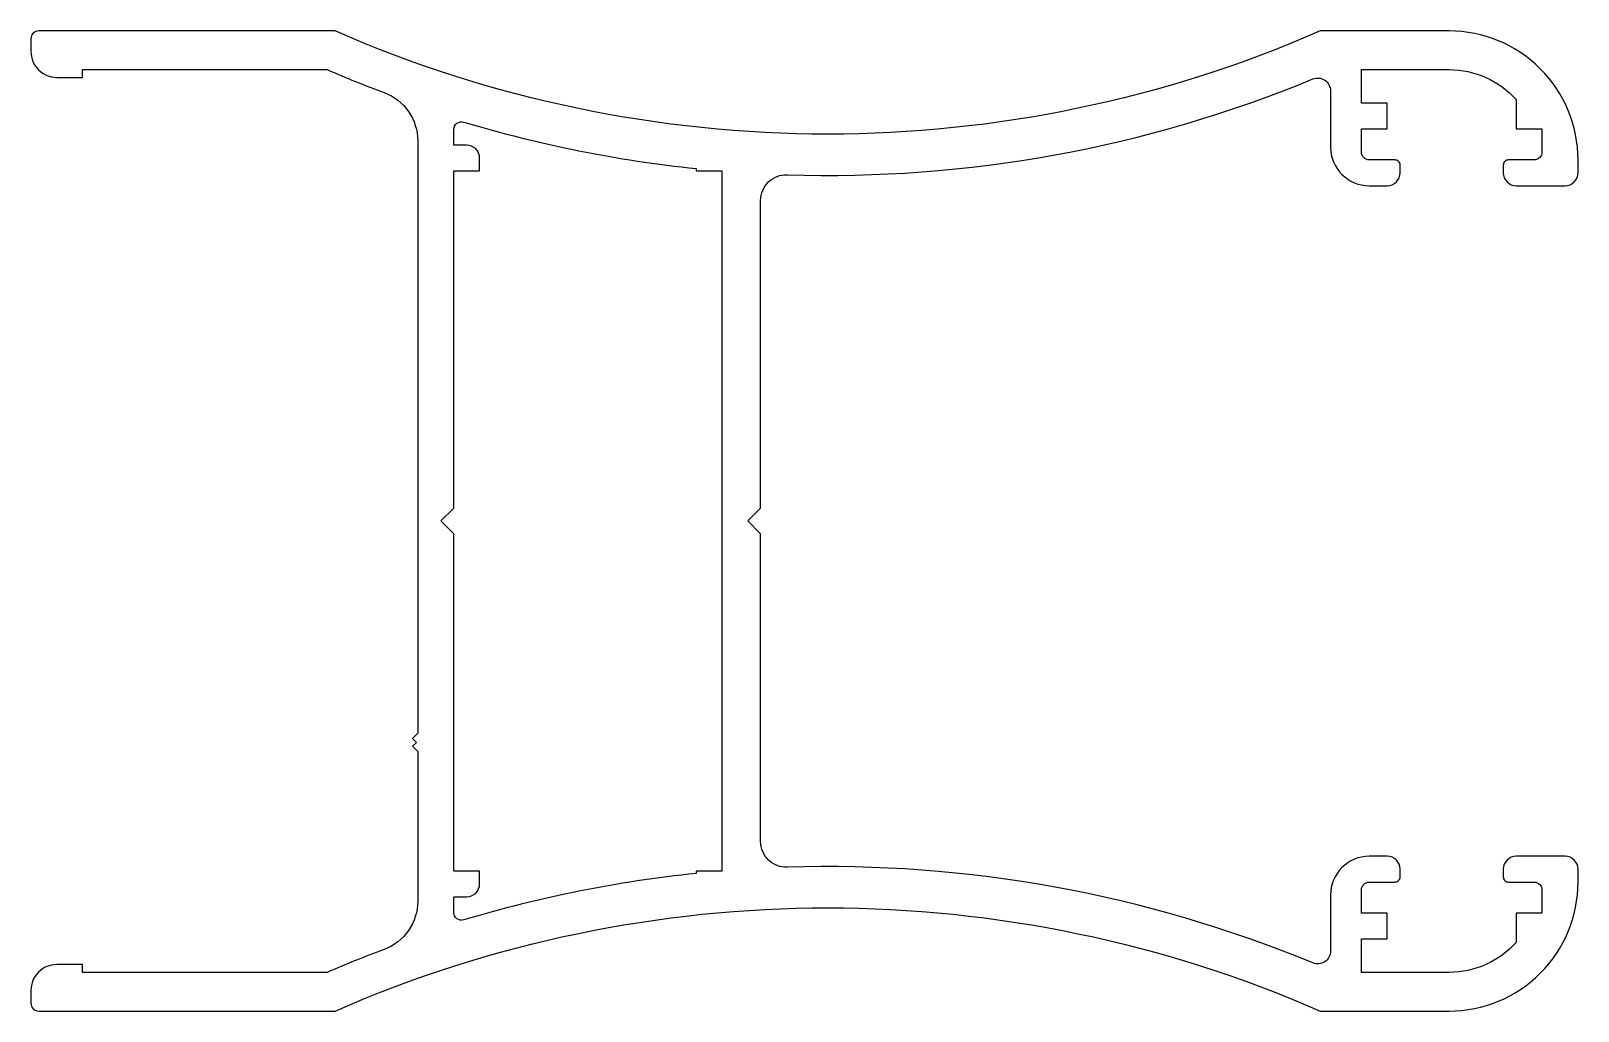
# Model space of a CAD drawing. Extents: x 924.9 to 984.9, y -18.9 to 19.1.
import ezdxf

# ---------------------------------------------------------------- set-up
doc = ezdxf.new("R2010")
doc.units = 0
doc.header["$LTSCALE"] = 15
doc.layers.get('0').update_dxf_attribs({"linetype": 'CONTINUOUS'})

msp = doc.modelspace()

# ---------------------------------------------------------------- linework, layer by layer
for points in [[(979.858, -18.88, 0.414214), (984.858, -13.88), (984.858, -13.38, 0.414214), (984.358, -12.88), (982.458, -12.88, 0.414214), (981.958, -13.38), (981.958, -13.68, 0.414214), (982.158, -13.88), (983.158, -13.88, -0.414214), (983.458, -14.18), (983.458, -15.08), (982.458, -15.08), (982.458, -16.223, -0.212444), (979.858, -17.38), (976.458, -17.38), (976.458, -16.08), (977.458, -16.08), (977.458, -15.08), (976.458, -15.08), (976.458, -14.18, -0.414214), (976.758, -13.88), (977.758, -13.88, 0.414214), (977.958, -13.68), (977.958, -13.38, 0.414214), (977.458, -12.88), (976.758, -12.88, 0.414214), (975.258, -14.38), (975.258, -16.555, -0.53436), (974.567, -17.017, 0.106413), (954.19, -13.305, -0.423567), (953.158, -12.306), (953.158, -0.38), (952.658, 0.12), (953.158, 0.62), (953.158, 12.545, -0.423567), (954.19, 13.545, 0.106413), (974.567, 17.257, -0.53436), (975.258, 16.795), (975.258, 14.62, 0.414214), (976.758, 13.12), (977.458, 13.12, 0.414214), (977.958, 13.62), (977.958, 13.92, 0.414214), (977.758, 14.12), (976.758, 14.12, -0.414214), (976.458, 14.42), (976.458, 15.32), (977.458, 15.32), (977.458, 16.32), (976.458, 16.32), (976.458, 17.62), (979.858, 17.62, -0.212444), (982.458, 16.463), (982.458, 15.32), (983.458, 15.32), (983.458, 14.42, -0.414214), (983.158, 14.12), (982.158, 14.12, 0.414214), (981.958, 13.92), (981.958, 13.62, 0.414214), (982.458, 13.12), (984.358, 13.12, 0.414214), (984.858, 13.62), (984.858, 14.12, 0.414214), (979.858, 19.12), (974.858, 19.12, -0.2094), (936.654, 19.12), (925.158, 19.12, 0.414214), (924.858, 18.82), (924.858, 18.32, 0.414214), (925.858, 17.32), (926.858, 17.32), (926.858, 17.62), (936.342, 17.62, 0.01216), (938.559, 16.729, -0.312912), (939.858, 14.856), (939.858, -8.112), (939.658, -8.312), (939.808, -8.462), (939.658, -8.612), (939.858, -8.812), (939.858, -14.616, -0.312912), (938.559, -16.49, 0.01216), (936.342, -17.38), (926.858, -17.38), (926.858, -17.08), (925.858, -17.08, 0.414214), (924.858, -18.08), (924.858, -18.58, 0.414214), (925.158, -18.88), (936.654, -18.88, -0.2094), (974.858, -18.88)], [(942.258, -13.951), (942.258, -13.451), (941.258, -13.451), (941.258, -0.38), (940.758, 0.12), (941.258, 0.62), (941.258, 13.691), (942.258, 13.691), (942.258, 14.191, 0.414214), (941.758, 14.691), (941.258, 14.691), (941.258, 15.299, -0.502204), (941.644, 15.587, 0.0468), (950.658, 13.785), (950.658, 13.691), (951.658, 13.691), (951.658, -13.451), (950.658, -13.451), (950.658, -13.545, 0.0468), (941.644, -15.347, -0.502204), (941.258, -15.06), (941.258, -14.451), (941.758, -14.451, 0.414214)]]:
    msp.add_lwpolyline(points, format="xyb", close=True)

doc.saveas('drawing.dxf')
